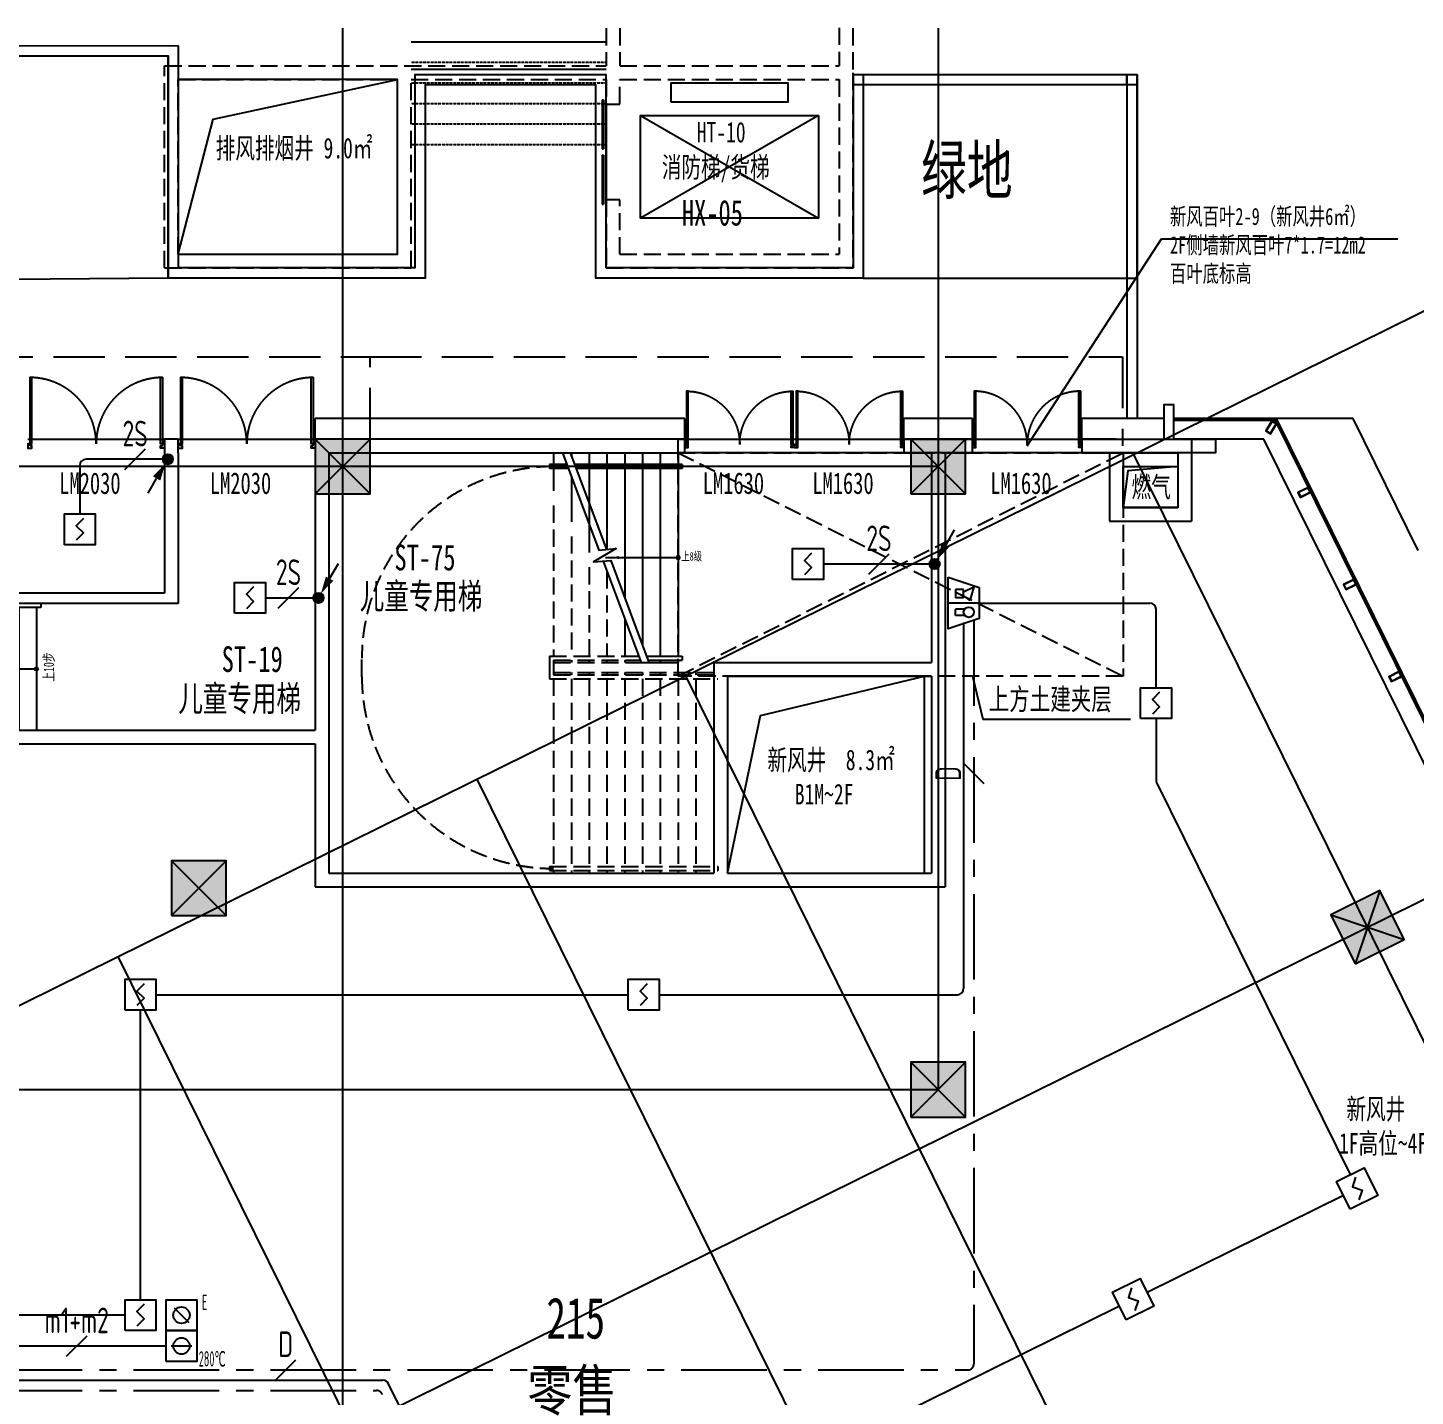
# Model space of a CAD drawing. Header units: millimetres. Extents: x -99490 to 495010, y -402480 to 18020.
# Drawn here: x 122677 to 142945, y -188783 to -168799 of the extents above; entities that cross this region are included whole.
import ezdxf
from ezdxf.enums import TextEntityAlignment as Align

# ---------------------------------------------------------------- set-up
doc = ezdxf.new("R2010")
doc.units = ezdxf.units.MM
doc.header["$LTSCALE"] = 1000
for name, pattern in [('__覆盖_A10-二层平面工作区_TEN25C3T$0$__DASH', [0.35, 0.25, -0.1]), ('__覆盖_A10-二层平面工作区_TEN25C3T$0$__附着_A70-地上2~6F楼梯外参_TEN25H58_设计区$0$DASH', [0.35, 0.25, -0.1]), ('__覆盖_A10-二层平面工作区_TEN25C3T$0$DASH', [0.35, 0.25, -0.1]), ('__覆盖_A10-二层平面工作区_TEN25C3T$0$DASHED2', [0.375, 0.25, -0.125]), ('__覆盖_A10-二层平面工作区_TEN25C3T$0$HIDDEN', [9.525, 6.35, -3.175]), ('__附着_A70-2F环境外参_TEN25C3T_设计区$0$__DASH', [0.35, 0.25, -0.1]), ('CENTER', [2, 1.25, -0.25, 0.25, -0.25])]:
    doc.linetypes.add(name, pattern=pattern)
for name, color, linetype in [('__覆盖_A10-二层平面工作区_TEN25C3T$0$__附着_A70-地上2~6F楼梯外参_TEN25H58_设计区$0$AD-NAME-ROOM', 9, 'Continuous'), ('__覆盖_A10-二层平面工作区_TEN25C3T$0$__附着_A70-地上2~6F楼梯外参_TEN25H58_设计区$0$AD-SIGN', 9, 'Continuous'), ('__覆盖_A10-二层平面工作区_TEN25C3T$0$__附着_A70-地上2~6F楼梯外参_TEN25H58_设计区$0$AE-HOLE', 9, 'Continuous'), ('__覆盖_A10-二层平面工作区_TEN25C3T$0$__附着_A70-地上2~6F楼梯外参_TEN25H58_设计区$0$AE-STAR', 9, 'Continuous'), ('__覆盖_A10-二层平面工作区_TEN25C3T$0$__附着_A70-地上2~6F楼梯外参_TEN25H58_设计区$0$AUDIT_D_200729193045-0', 9, 'Continuous'), ('__覆盖_A10-二层平面工作区_TEN25C3T$0$__附着_A70-楼电梯B1F零件图_TEN25C3T_设计区_0$0$房间面积', 9, 'Continuous'), ('__覆盖_A10-二层平面工作区_TEN25C3T$0$AD-NAME-ROOM', 9, 'Continuous'), ('__覆盖_A10-二层平面工作区_TEN25C3T$0$AD-NUMB', 9, 'Continuous'), ('__覆盖_A10-二层平面工作区_TEN25C3T$0$AE-DOOR-INSD', 9, 'Continuous'), ('__覆盖_A10-二层平面工作区_TEN25C3T$0$AE-EQPM', 9, 'Continuous'), ('__覆盖_A10-二层平面工作区_TEN25C3T$0$店铺编号', 9, 'Continuous'), ('A-建筑底图', 9, 'Continuous'), ('C-XREF-EXT', 7, 'Continuous'), ('E-FAS-DEVC', 3, 'Continuous'), ('E-FAS-DIMS', 6, 'Continuous'), ('E-FAS-WIRE', 4, 'Continuous'), ('E-FAS-WIRE2', 4, 'CENTER'), ('E-POWR-EQPM', 3, 'Continuous'), ('E-UNIV-EL', 140, 'Continuous')]:
    doc.layers.add(name, color=color, linetype=linetype)
doc.styles.add('__覆盖_A10-二层平面工作区_TEN25C3T$0$__覆盖_A70-扶梯外参专项图纸_TEN25C3T_设计区$0$TH-STYLE1', font='Stfangso_0.ttf', dxfattribs={"width": 0.7})
doc.styles.add('__覆盖_A10-二层平面工作区_TEN25C3T$0$__附着_A70-地上2~6F楼梯外参_TEN25H58_设计区$0$TH-STYLE1', font='Stfangso_0.ttf', dxfattribs={"width": 0.7})
doc.styles.add('__覆盖_A10-二层平面工作区_TEN25C3T$0$__附着_A70-地上2~6F楼梯外参_TEN25H58_设计区$0$TH-STYLE3', font='tssdeng.shx', dxfattribs={"width": 0.7, "bigfont": 'tssdchn.shx'})
doc.styles.add('__覆盖_A10-二层平面工作区_TEN25C3T$0$__附着_A70-楼电梯B1F零件图_TEN25C3T_设计区_0$0$TH-STYLE1', font='Stfangso_0.ttf', dxfattribs={"width": 0.7})
doc.styles.add('__覆盖_A10-二层平面工作区_TEN25C3T$0$__附着_A70-百叶外参_TEN25H58_设计区$0$TH-STYLE1', font='Stfangso_0.ttf', dxfattribs={"width": 0.7})
doc.styles.add('__覆盖_A10-二层平面工作区_TEN25C3T$0$STANDARD', font='Stfangso_0.ttf', dxfattribs={"width": 0.7})
doc.styles.add('__覆盖_A10-二层平面工作区_TEN25C3T$0$TH-STYLE1', font='Stfangso_0.ttf', dxfattribs={"width": 0.7})
doc.styles.add('__附着_A70-2F环境外参_TEN25C3T_设计区$0$TH-STYLE1', font='Stfangso_0.ttf', dxfattribs={"width": 0.7})
doc.styles.add('_TEL_DIM', font='TSSDENG', dxfattribs={"width": 0.65, "height": 3.5, "bigfont": 'TSSDCHN'})
doc.styles.add('TH-STYLE3', font='tssdeng.shx', dxfattribs={"width": 0.65, "bigfont": 'tssdchn.shx'})

# ---------------------------------------------------------------- blocks, each defined once
blk = doc.blocks.new('E-BFAS110')
blk.add_lwpolyline([(-1.5, -1.5), (-1.5, 1.5), (1.5, 1.5), (1.5, -1.5)], close=True)
at = {"layer": 'E-UNIV-EL'}
blk.add_lwpolyline([(0.35, 1.06), (-0.35, 0.35), (0.35, -0.35), (-0.35, -1.06)], dxfattribs=at)
blk = doc.blocks.new('$Equip$00002649')
at = {"layer": 'E-FAS-DEVC', "rotation": 359.9996786081254}
blk.add_blockref('E-BFAS110', (0, 0), dxfattribs=at)
blk = doc.blocks.new('E-BFAS712')
blk.add_lwpolyline([(-1.5, -1.5), (-1.5, 1.5), (1.5, 1.5), (1.5, -1.5)], close=True)
at = {"layer": 'E-UNIV-EL'}
blk.add_line((1, 0), (-1, 0), dxfattribs=at)
blk.add_circle((0, 0), 0.8, dxfattribs=at)
at = {"layer": 'E-UNIV-EL', "style": 'TH-STYLE3', "width": 0.5}
blk.add_attdef('F', text='', height=1.5, dxfattribs=at).set_placement((3, -1.25), align=Align.MIDDLE)
blk = doc.blocks.new('E-BFAS730')
blk.add_lwpolyline([(-1.5, -1.5), (-1.5, 1.5), (1.5, 1.5), (1.5, -1.5)], close=True)
at = {"layer": 'E-UNIV-EL'}
blk.add_line((-0.71, 0.71), (0.71, -0.71), dxfattribs=at)
blk.add_circle((0, 0), 0.8, dxfattribs=at)
at = {"layer": 'E-UNIV-EL', "style": 'TH-STYLE3', "width": 0.5}
blk.add_attdef('F', text='', height=1.5, dxfattribs=at).set_placement((2.25, 1.25), align=Align.MIDDLE)
blk = doc.blocks.new('E-BLEADER-2')
blk.add_line((-2.88, -4.98), (-1.63, -2.81))
at = {"const_width": 0.75}
blk.add_lwpolyline([(-0.38, 0, 1), (0.38, 0, 1)], format="xyb", close=True, dxfattribs=at)
blk.add_lwpolyline([(-1.63, -2.81, 1.25, 0, 0), (-0.38, -0.65, 0, 0, 0)], format="xyseb")
blk.add_circle((0, 0), 0.75)
blk = doc.blocks.new('E-ANNO04')
blk.add_line((-1, -1), (1, 1))
at = {"style": 'TH-STYLE3', "width": 0.7}
blk.add_attdef('N', text='', height=2.5, dxfattribs=at).set_placement((0, 2.5), align=Align.MIDDLE)
blk = doc.blocks.new('E-BFAS330')
blk.add_lwpolyline([(-2.5, -1.5), (-1.5, 1.5), (1.5, 1.5), (2.5, -1.5)], close=True)
at = {"layer": 'E-UNIV-EL'}
for p, q in [((0, 1.5), (0, -1.5)), ((-1.56, 1), (-0.24, 0.6)), ((-1.1, 0), (-1.56, 1)), ((-0.5, 0), (-1.3, 0)), ((-1.3, 0), (-1.3, -0.8)), ((-0.7, 0), (-0.24, 0.6)), ((-0.5, 0), (-0.5, -0.8)), ((0.6, 0.1), (0.6, -0.8)), ((1.2, 0.1), (1.2, -0.8)), ((-1.3, -0.8), (-0.5, -0.8)), ((1.2, -0.8), (0.6, -0.8))]:
    blk.add_line(p, q, dxfattribs=at)
blk.add_circle((0.9, 0.5), 0.5, dxfattribs=at)
blk = doc.blocks.new('$equip$00003451')
for p in [(0, 3), (-2, 1.5), (2, 1.5), (0, 0)]:
    blk.add_point(p)
at = {"rotation": 359.9996786081254}
blk.add_blockref('E-BFAS330', (0, 1.5), dxfattribs=at)
at = {"color": 7, "style": '_TEL_DIM', "flags": 1}
for tag in ['REMARK', 'A']:
    blk.add_attdef(tag, text='', height=0.01, dxfattribs=at).set_placement((0, 0), align=Align.MIDDLE_CENTER)
blk = doc.blocks.new('__覆盖_A10-二层平面工作区_TEN25C3T$0$A$C20776C1F')
at = {"layer": '__覆盖_A10-二层平面工作区_TEN25C3T$0$AD-NAME-ROOM', "style": '__覆盖_A10-二层平面工作区_TEN25C3T$0$TH-STYLE1', "width": 0.7}
blk.add_attdef('楼电梯名称', (32, 134), '', height=300, dxfattribs=at)
blk = doc.blocks.new('__覆盖_A10-二层平面工作区_TEN25C3T$0$A$C678730A8')
at = {"layer": '__覆盖_A10-二层平面工作区_TEN25C3T$0$AD-NAME-ROOM', "style": '__覆盖_A10-二层平面工作区_TEN25C3T$0$TH-STYLE1', "width": 0.7}
blk.add_attdef('楼电梯编号', (32, 134), '', height=300, dxfattribs=at)
blk = doc.blocks.new('__覆盖_A10-二层平面工作区_TEN25C3T$0$__附着_A70-地上2~6F楼梯外参_TEN25H58_设计区$0$_ARROW')
blk.add_solid([(0, 0), (-1, 0.1), (-1, -0.1)])
blk = doc.blocks.new('*U513')
at = {"layer": '__覆盖_A10-二层平面工作区_TEN25C3T$0$__附着_A70-地上2~6F楼梯外参_TEN25H58_设计区$0$AD-SIGN'}
h = blk.add_hatch(color=256, dxfattribs=at)
edge = h.paths.add_edge_path()
edge.add_arc((0, 0), 50, 0, 360)
blk.add_lwpolyline([(0, 2125), (0, 0)], dxfattribs=at)
blk.add_circle((0, 0), 50, dxfattribs=at)
at = {"layer": '__覆盖_A10-二层平面工作区_TEN25C3T$0$__附着_A70-地上2~6F楼梯外参_TEN25H58_设计区$0$AD-SIGN', "xscale": 400, "yscale": 400, "zscale": 400, "rotation": 90}
blk.add_blockref('__覆盖_A10-二层平面工作区_TEN25C3T$0$__附着_A70-地上2~6F楼梯外参_TEN25H58_设计区$0$_ARROW', (0, 2125), dxfattribs=at)
at = {"layer": '__覆盖_A10-二层平面工作区_TEN25C3T$0$__附着_A70-地上2~6F楼梯外参_TEN25H58_设计区$0$AD-NAME-ROOM', "style": '__覆盖_A10-二层平面工作区_TEN25C3T$0$__附着_A70-地上2~6F楼梯外参_TEN25H58_设计区$0$TH-STYLE1', "width": 0.7}
blk.add_attdef('A', (-91, -389), '', height=250, dxfattribs=at)
blk = doc.blocks.new('*U514')
at = {"layer": '__覆盖_A10-二层平面工作区_TEN25C3T$0$__附着_A70-地上2~6F楼梯外参_TEN25H58_设计区$0$AD-SIGN'}
h = blk.add_hatch(color=256, dxfattribs=at)
edge = h.paths.add_edge_path()
edge.add_arc((0, 0), 50, 0, 360)
blk.add_lwpolyline([(4120, 1505), (4120, 5360), (0, 5360), (0, 0)], dxfattribs=at)
blk.add_circle((0, 0), 50, dxfattribs=at)
at = {"layer": '__覆盖_A10-二层平面工作区_TEN25C3T$0$__附着_A70-地上2~6F楼梯外参_TEN25H58_设计区$0$AD-SIGN', "xscale": -400, "yscale": 400, "zscale": 400, "rotation": 90}
blk.add_blockref('__覆盖_A10-二层平面工作区_TEN25C3T$0$__附着_A70-地上2~6F楼梯外参_TEN25H58_设计区$0$_ARROW', (4120, 1505), dxfattribs=at)
at = {"layer": '__覆盖_A10-二层平面工作区_TEN25C3T$0$__附着_A70-地上2~6F楼梯外参_TEN25H58_设计区$0$AD-NAME-ROOM', "style": '__覆盖_A10-二层平面工作区_TEN25C3T$0$__附着_A70-地上2~6F楼梯外参_TEN25H58_设计区$0$TH-STYLE1', "width": 0.7}
blk.add_attdef('A', (-91, -389), '', height=250, dxfattribs=at)
blk = doc.blocks.new('*U515')
at = {"layer": '__覆盖_A10-二层平面工作区_TEN25C3T$0$__附着_A70-地上2~6F楼梯外参_TEN25H58_设计区$0$AD-SIGN'}
h = blk.add_hatch(color=256, dxfattribs=at)
edge = h.paths.add_edge_path()
edge.add_arc((0, 0), 50, 0, 360)
blk.add_lwpolyline([(0, 2459), (0, 0)], dxfattribs=at)
blk.add_circle((0, 0), 50, dxfattribs=at)
at = {"layer": '__覆盖_A10-二层平面工作区_TEN25C3T$0$__附着_A70-地上2~6F楼梯外参_TEN25H58_设计区$0$AD-SIGN', "xscale": 400, "yscale": 400, "zscale": 400, "rotation": 90}
blk.add_blockref('__覆盖_A10-二层平面工作区_TEN25C3T$0$__附着_A70-地上2~6F楼梯外参_TEN25H58_设计区$0$_ARROW', (0, 2459), dxfattribs=at)
at = {"layer": '__覆盖_A10-二层平面工作区_TEN25C3T$0$__附着_A70-地上2~6F楼梯外参_TEN25H58_设计区$0$AD-NAME-ROOM', "style": '__覆盖_A10-二层平面工作区_TEN25C3T$0$__附着_A70-地上2~6F楼梯外参_TEN25H58_设计区$0$TH-STYLE3', "width": 0.7}
blk.add_attdef('A', (-91, -389), '', height=250, dxfattribs=at)
blk = doc.blocks.new('__覆盖_A10-二层平面工作区_TEN25C3T$0$__附着_A70-地上2~6F楼梯外参_TEN25H58_设计区$0$SDAGVADNHBAH')
at = {"layer": '__覆盖_A10-二层平面工作区_TEN25C3T$0$__附着_A70-地上2~6F楼梯外参_TEN25H58_设计区$0$AD-SIGN'}
for p, q in [((2421, -2000), (2924, -2871)), ((2904, -3037), (3374, -3850))]:
    blk.add_line(p, q, dxfattribs=at)
blk.add_lwpolyline([(2306, -2000), (2824, -2898), (2996, -2852), (2824, -3058), (3004, -3010), (3489, -3850)], dxfattribs=at)
at = {"layer": '__覆盖_A10-二层平面工作区_TEN25C3T$0$__附着_A70-地上2~6F楼梯外参_TEN25H58_设计区$0$AE-HOLE', "linetype": '__覆盖_A10-二层平面工作区_TEN25C3T$0$__附着_A70-地上2~6F楼梯外参_TEN25H58_设计区$0$DASH'}
blk.add_line((30, -2030), (30, -1820), dxfattribs=at)
for centre, start, end in [((1850, -1820), 89.9994, 180), ((1850, -2030), 180, 270.0006)]:
    blk.add_arc(centre, 1820, start, end, dxfattribs=at)
at = {"layer": '__覆盖_A10-二层平面工作区_TEN25C3T$0$__附着_A70-地上2~6F楼梯外参_TEN25H58_设计区$0$AE-STAR', "linetype": 'ByBlock'}
for p, q in [((1850, 200), (1850, -1790)), ((2130, 200), (2130, -1790)), ((2410, 200), (2410, -1790)), ((2690, 200), (2690, -1790)), ((2970, 200), (2970, -1790)), ((3250, 200), (3250, -1790)), ((3530, 200), (3530, -1790)), ((4290, -2000), (4290, -2060)), ((1850, -3850), (1850, -2060)), ((2130, -3850), (2130, -2060)), ((2410, -3850), (2410, -2181)), ((2670, -2060), (2670, -2431)), ((2930, -2060), (2930, -2870)), ((3190, -2060), (3190, -3332)), ((3450, -2060), (3450, -3850)), ((3710, -2060), (3710, -3850)), ((3970, -2060), (3970, -3850)), ((4230, -2060), (4230, -3850)), ((2690, -3850), (2690, -2666)), ((2970, -3850), (2970, -3151))]:
    blk.add_line(p, q, dxfattribs=at)
blk.add_lwpolyline([(3590, 30), (3590, -30), (1790, -30), (1790, 30)], close=True, dxfattribs=at)
for points in [[(2340, -2060), (1790, -2060), (1790, -1790), (3590, -1790), (3590, -1850)], [(3530, -1850), (1850, -1850), (1850, -2000), (3530, -2000)], [(4290, -2060), (2456, -2060)]]:
    blk.add_lwpolyline(points, dxfattribs=at)
ref = blk.add_blockref('*U514', (3530, -895), dxfattribs=dict(xscale=-0.5, yscale=0.5, zscale=0.5, rotation=90))
ref.add_attrib('A', '下7+9步', dxfattribs={"layer": '__覆盖_A10-二层平面工作区_TEN25C3T$0$__附着_A70-地上2~6F楼梯外参_TEN25H58_设计区$0$AD-NAME-ROOM', "height": 150, "rotation": 90, "style": '__覆盖_A10-二层平面工作区_TEN25C3T$0$__附着_A70-地上2~6F楼梯外参_TEN25H58_设计区$0$TH-STYLE1', "width": 0.7}).set_placement((3822, -1202), align=Align.BOTTOM_LEFT)
at = {"layer": '__覆盖_A10-二层平面工作区_TEN25C3T$0$__附着_A70-地上2~6F楼梯外参_TEN25H58_设计区$0$AD-SIGN'}
ref = blk.add_blockref('*U515', (4226, -2955), dxfattribs=dict(at, xscale=0.5, yscale=0.5, zscale=0.5, rotation=90.00000000000001))
ref.add_attrib('A', '上10步', dxfattribs={"layer": '__覆盖_A10-二层平面工作区_TEN25C3T$0$__附着_A70-地上2~6F楼梯外参_TEN25H58_设计区$0$AD-NAME-ROOM', "height": 150, "rotation": 90, "style": '__覆盖_A10-二层平面工作区_TEN25C3T$0$__附着_A70-地上2~6F楼梯外参_TEN25H58_设计区$0$TH-STYLE1', "width": 0.7}).set_placement((4528, -3143), align=Align.BOTTOM_LEFT)
blk = doc.blocks.new('*U492')
for points in [[(0, 600), (0, 0), (800, 0), (800, 600)], [(800, 600), (0, 600), (732, 539), (800, 0)]]:
    blk.add_lwpolyline(points, close=True)
blk.add_lwpolyline([(0, 600), (732, 539), (800, 0)])
at = {"style": '__覆盖_A10-二层平面工作区_TEN25C3T$0$TH-STYLE1', "width": 0.7}
blk.add_attdef('留洞编号', (206, -20), '', height=200, dxfattribs=at)
blk = doc.blocks.new('*U550')
for points in [[(-40, -30), (-40, -200), (40, -200), (40, -30), (5, -30), (5, 0), (-5, 0), (-5, -30)], [(-35, -35), (-35, -195), (35, -195), (35, -35)], [(-35, -35), (-35, -195), (35, -195), (35, -35)]]:
    blk.add_lwpolyline(points, close=True)
blk = doc.blocks.new('*U466')
for points in [[(30, 30), (60, 30), (60, 1000), (30, 1000)], [(1970, 30), (1940, 30), (1940, 1000), (1970, 1000)]]:
    blk.add_lwpolyline(points, close=True)
for points in [[(30, 0), (30, 30), (0, 30), (0, -30), (60, -30), (60, 0), (30, 0)], [(1970, 0), (1970, 30), (2000, 30), (2000, -30), (1940, -30), (1940, 0), (1970, 0)]]:
    blk.add_lwpolyline(points)
at = {"linetype": '__覆盖_A10-二层平面工作区_TEN25C3T$0$HIDDEN'}
for centre, start, end in [((30, 30), 0, 90), ((1970, 30), 90, 180)]:
    blk.add_arc(centre, 970, start, end, dxfattribs=at)
blk = doc.blocks.new('__覆盖_A10-二层平面工作区_TEN25C3T$0$$DorLib2D$00000002')
at = {"layer": '__覆盖_A10-二层平面工作区_TEN25C3T$0$AE-DOOR-INSD', "xscale": -0.0005, "yscale": 0.0005, "zscale": 0.0005, "rotation": 2.749842017599796e-11}
blk.add_blockref('*U466', (0.5, 0), dxfattribs=at)
blk = doc.blocks.new('__覆盖_A10-二层平面工作区_TEN25C3T$0$$DORLIB2D$00000127')
at = {"color": 0}
for points in [[(-0.543, 0.795), (-0.543, 0.69)], [(-0.033, 0.795), (-0.543, 0.795)], [(-0.033, 0.795), (-0.033, 0.69)], [(0.543, 0.795), (0.033, 0.795)], [(0.033, 0.795), (0.033, 0.69)], [(0.543, 0.795), (0.543, 0.69)], [(-0.033, 0.69), (-0.543, 0.69)], [(0.543, 0.69), (0.033, 0.69)], [(0.51, 0.5), (-0.51, 0.5)]]:
    blk.add_lwpolyline(points, dxfattribs=at)
blk = doc.blocks.new('A$C4BB53128')
at = {"layer": 'A-建筑底图'}
h = blk.add_hatch(color=256, dxfattribs=at)
h.dxf.hatch_style = 1
h.paths.add_polyline_path([(-14270.4, 80100.1), (-15070.4, 80100.1), (-15070.4, 79300.1), (-14270.4, 79300.1)])
h = blk.add_hatch(color=256, dxfattribs=at)
h.dxf.hatch_style = 1
h.paths.add_polyline_path([(-5570.4, 80100.1), (-6370.4, 80100.1), (-6370.4, 79300.1), (-5570.4, 79300.1)])
h = blk.add_hatch(color=256, dxfattribs=at)
h.dxf.hatch_style = 1
h.paths.add_polyline_path([(-16370.4, 73942.9), (-17170.4, 73942.9), (-17170.4, 73142.9), (-16370.4, 73142.9)])
h = blk.add_hatch(color=256, dxfattribs=at)
h.dxf.hatch_style = 1
h.paths.add_polyline_path([(481.8, 73509.9), (-235.3, 73155.5), (119.1, 72438.3), (836.3, 72792.7)])
h = blk.add_hatch(color=256, dxfattribs=at)
h.dxf.hatch_style = 1
h.paths.add_polyline_path([(-5570.4, 71000.1), (-6370.4, 71000.1), (-6370.4, 70200.1), (-5570.4, 70200.1)])
at = {"layer": '__覆盖_A10-二层平面工作区_TEN25C3T$0$__附着_A70-地上2~6F楼梯外参_TEN25H58_设计区$0$AE-STAR'}
for p, q in [((-11589.6, 79900.3), (-11589.6, 79730.1)), ((-11329.6, 79900.3), (-11329.6, 79858)), ((-11069.6, 79900.3), (-11069.6, 79730.1)), ((-10809.6, 79900.3), (-10809.6, 79730.1)), ((-10549.6, 79900.3), (-10549.6, 79730.1)), ((-10289.6, 79900.3), (-10289.6, 79730.1)), ((-10029.6, 79900.3), (-10029.6, 79730.1)), ((-9769.6, 79900.3), (-9769.6, 79730.1)), ((-11649.6, 79730.1), (-11649.6, 79670.1)), ((-11396.7, 79730.1), (-11649.6, 79730.1)), ((-11374.1, 79670.1), (-11649.6, 79670.1)), ((-11589.6, 79670.1), (-11589.6, 79344.5)), ((-9709.6, 79730.1), (-11281.6, 79730.1)), ((-9709.6, 79670.1), (-11259, 79670.1)), ((-11069.6, 79670.1), (-11069.6, 78443.9)), ((-10809.6, 79670.1), (-10809.6, 78490)), ((-10549.6, 79670.1), (-10549.6, 77782.4)), ((-10289.6, 79670.1), (-10289.6, 77090.5)), ((-10029.6, 79670.1), (-10029.6, 76930.1)), ((-9769.6, 79670.1), (-9769.6, 76930.1)), ((-9709.6, 79730.1), (-9709.6, 79670.1)), ((-11329.6, 79551.7), (-11329.6, 78894.2)), ((-10549.6, 77476.1), (-10549.6, 76930.1)), ((-11649.6, 76930.1), (-11649.6, 76600.1)), ((-11329.6, 76870.1), (-11329.6, 76840.1)), ((-10549.6, 76870.1), (-10549.6, 76840.1)), ((-10460.7, 76840.1), (-9769.6, 76840.1)), ((-10229.3, 76930.1), (-9709.6, 76930.1)), ((-10206.8, 76870.1), (-9709.6, 76870.1)), ((-10029.6, 76870.1), (-10029.6, 76840.1)), ((-9769.6, 76870.1), (-9769.6, 76840.1)), ((-9709.6, 76930.1), (-9709.6, 76870.1)), ((-11649.6, 73860.1), (-11649.6, 73800.1)), ((-9189.6, 73860.1), (-9189.6, 73800.1))]:
    blk.add_line(p, q, dxfattribs=at)
at = {"layer": '__覆盖_A10-二层平面工作区_TEN25C3T$0$__附着_A70-地上2~6F楼梯外参_TEN25H58_设计区$0$AE-STAR', "linetype": '__覆盖_A10-二层平面工作区_TEN25C3T$0$__附着_A70-地上2~6F楼梯外参_TEN25H58_设计区$0$DASH'}
for p, q in [((-11589.6, 79129.1), (-11589.6, 76930.1)), ((-11329.6, 78678.8), (-11329.6, 76930.1)), ((-11069.6, 78228.5), (-11069.6, 76930.1)), ((-10809.6, 78167.9), (-10809.6, 76930.1)), ((-11649.6, 76930.1), (-10344.4, 76930.1)), ((-11589.6, 76870.1), (-10321.9, 76870.1)), ((-11589.6, 76870.1), (-11589.6, 76840.1)), ((-11589.6, 76840.1), (-10460.7, 76840.1)), ((-11589.6, 76840.1), (-11589.6, 76660.1)), ((-11329.6, 76870.1), (-11329.6, 76840.1)), ((-11069.6, 76870.1), (-11069.6, 76840.1)), ((-10809.6, 76870.1), (-10809.6, 76840.1)), ((-11589.6, 76690.1), (-9249.6, 76690.1)), ((-11589.6, 76660.1), (-9189.6, 76660.1)), ((-11329.6, 76690.1), (-11329.6, 76660.1)), ((-11069.6, 76690.1), (-11069.6, 76660.1)), ((-10809.6, 76690.1), (-10809.6, 76660.1)), ((-10549.6, 76690.1), (-10549.6, 76660.1)), ((-10289.6, 76690.1), (-10289.6, 76660.1)), ((-10029.6, 76690.1), (-10029.6, 76660.1)), ((-9769.6, 76690.1), (-9769.6, 76660.1)), ((-9509.6, 76690.1), (-9509.6, 76660.1)), ((-11649.6, 76600.1), (-9189.6, 76600.1)), ((-11589.6, 76600.1), (-11589.6, 73860.1)), ((-11329.6, 76600.1), (-11329.6, 73860.1)), ((-11069.6, 76600.1), (-11069.6, 73860.1)), ((-10809.6, 76600.1), (-10809.6, 73860.1)), ((-10549.6, 76600.1), (-10549.6, 73860.1)), ((-10289.6, 76600.1), (-10289.6, 73860.1)), ((-10029.6, 76600.1), (-10029.6, 73860.1)), ((-9769.6, 76600.1), (-9769.6, 73860.1)), ((-9509.6, 76600.1), (-9509.6, 73860.1)), ((-11649.6, 73860.1), (-9189.6, 73860.1)), ((-11649.6, 73800.1), (-9189.6, 73800.1)), ((-11589.6, 73800.1), (-11589.6, 73760.1)), ((-11329.6, 73800.1), (-11329.6, 73760.1)), ((-11069.6, 73800.1), (-11069.6, 73760.1)), ((-10809.6, 73800.1), (-10809.6, 73760.1)), ((-10549.6, 73800.1), (-10549.6, 73760.1)), ((-10289.6, 73800.1), (-10289.6, 73760.1)), ((-10029.6, 73800.1), (-10029.6, 73760.1)), ((-9769.6, 73800.1), (-9769.6, 73760.1)), ((-9509.6, 73800.1), (-9509.6, 73760.1))]:
    blk.add_line(p, q, dxfattribs=at)
at = {"layer": '__覆盖_A10-二层平面工作区_TEN25C3T$0$__附着_A70-地上2~6F楼梯外参_TEN25H58_设计区$0$AUDIT_D_200729193045-0'}
for p, q in [((-11345.5, 79900.1), (-10815.4, 78489.5)), ((-10866.2, 78318.5), (-10310.6, 76840.1))]:
    blk.add_line(p, q, dxfattribs=at)
blk.add_lwpolyline([(-11460.6, 79900.1), (-10926.8, 78479.6), (-10676.2, 78501.9), (-11005.5, 78306.2), (-10754.8, 78328.4), (-10195.5, 76840.1)], dxfattribs=at)
at = {"layer": '__覆盖_A10-二层平面工作区_TEN25C3T$0$__附着_A70-地上2~6F楼梯外参_TEN25H58_设计区$0$AUDIT_D_200729193045-0', "linetype": '__覆盖_A10-二层平面工作区_TEN25C3T$0$__附着_A70-地上2~6F楼梯外参_TEN25H58_设计区$0$DASH'}
blk.add_lwpolyline([(-11589.6, 73830.1, -0.4142136), (-14389.6, 76630.1), (-14389.6, 76900.1, -0.4142136), (-11589.6, 79700.1)], format="xyb", dxfattribs=at)
at = {"layer": '__覆盖_A10-二层平面工作区_TEN25C3T$0$AE-EQPM'}
for p, q in [((-7717.9, 84825.1), (-10317.9, 83325.1)), ((-10317.9, 84825.1), (-7717.9, 83325.1))]:
    blk.add_line(p, q, dxfattribs=at)
for points in [[(-9874.7, 85025.1), (-8161.1, 85025.1), (-8161.1, 85299.3), (-9874.7, 85299.3)], [(-7717.9, 84825.1), (-7717.9, 83325.1), (-10317.9, 83325.1), (-10317.9, 84825.1)]]:
    blk.add_lwpolyline(points, close=True, dxfattribs=at)
at = {"layer": 'A-建筑底图'}
for p, q in [((-14670.4, 86100), (-14670.4, 64200)), ((-5970.4, 86100), (-5970.4, 70600.1)), ((-13669.9, 85903.4, 0), (-10819.1, 85903.4, 0)), ((-13670.4, 85501.7, 0), (-10819.6, 85501.8, 0)), ((-3065.1, 85421.7, 0), (-3065.3, 80394, 0)), ((-3215.1, 85271.7, 0), (-3215.3, 80394, 0)), ((-58470.4, 52518.7), (4061, 83421.5)), ((-9670.3, 80400.3), (-15070, 80400.3)), ((-15070, 80100.3), (-15070, 80400.3)), ((-9670.3, 80100, 0), (-9670.3, 80400.3, 0)), ((-5470.4, 80400.3), (-6470.3, 80400.3)), ((-6470.3, 80100), (-6470.3, 80400.3)), ((-5470.4, 80100), (-5470.4, 80400.3)), ((-2676.7, 80400.3), (-3870.4, 80400.3)), ((-17170.4, 80100), (-17270.4, 80100)), ((-17270.4, 80100), (-17270.4, 79900)), ((-17070.4, 80100), (-17170.4, 80100)), ((-17070.4, 79900), (-17070.4, 80100)), ((-15070.4, 80100.1, 0), (-14270.4, 79300.1, 0)), ((-14270.4, 80100.1, 0), (-15070.4, 79300.1, 0)), ((-14970.4, 80100), (-15070.4, 80100)), ((-15070.4, 80100), (-15070.4, 79900)), ((-9670.3, 80100), (-14970.4, 80100)), ((-9670.3, 79900), (-9670.3, 80100)), ((-5970.4, 80100), (-6470.3, 80100)), ((-6470.3, 80100), (-6470.3, 79900)), ((-6370.4, 80100.1, 0), (-5570.4, 79300.1, 0)), ((-5570.4, 80100.1, 0), (-6370.4, 79300.1, 0)), ((-5470.4, 80100), (-5970.4, 80100)), ((-5470.4, 79900), (-5470.4, 80100)), ((-3370.4, 80100), (-3870.4, 80100)), ((-3870.4, 80100), (-3870.4, 79900)), ((-3370.4, 80100), (-2270.4, 80100)), ((-1213.1, 80100.3), (-2526.7, 80100.3)), ((-2270.4, 80100), (-2270.4, 78900.1)), ((3797.3, 69961.8), (-1213.1, 80100.3)), ((-17270.4, 79900), (-17270.4, 77850)), ((-17070.4, 79900), (-17070.4, 77700)), ((-17070.4, 79900), (-17070.4, 79900)), ((-15070.4, 79900), (-15070.4, 75850)), ((-14870.4, 79900), (-14870.4, 75750)), ((-14870.4, 79900), (-9670.3, 79900)), ((-6470.3, 79900), (-6070.4, 79900)), ((-6070.4, 79900), (-6070.4, 76840.1)), ((-5870.4, 79900), (-5870.4, 76740.1)), ((-5870.4, 79900), (-5470.4, 79900)), ((-3870.4, 79900), (-3470.4, 79900)), ((-3470.4, 79900), (-3470.4, 78900.1)), ((-3270.4, 79900), (-3270.4, 79100.1)), ((-3270.4, 79900), (-2470.4, 79900)), ((16406.9, 40382.4), (-3111.2, 79877)), ((-2470.4, 79900), (-2470.4, 79100.1)), ((-5970.4, 79700.1), (-58470.4, 79700.1)), ((-3270.4, 79100.1), (-2470.4, 79100.1)), ((-3470.4, 78900.1), (-2270.4, 78900.1)), ((-17270.4, 77850), (-21520.4, 77850)), ((-17070.4, 77700), (-21520.4, 77700)), ((-9250.4, 76840.1), (-9250.4, 73760.1)), ((-9250.4, 76840.1), (-6070.4, 76840.1)), ((16390.9, 23937.9), (-9655.7, 76642.8)), ((-9050.4, 76640.1), (-9050.4, 73760.1)), ((-9050.4, 76640.1), (-6070.4, 76640.1)), ((-6070.4, 76640.1), (-6070.4, 73760.1)), ((-5870.4, 76740.1), (-5870.4, 73560.1)), ((-5468.7, 76640), (-5316.4, 76011.4)), ((-58470.4, 43929.8), (7472.5, 76518.5)), ((-5316.4, 76011.4), (-3162.9, 76011.4)), ((-20770.4, 75850), (-15070.4, 75850)), ((-20670.4, 75650), (-15070.4, 75650)), ((-15070.4, 75650), (-15070.4, 73560.1)), ((-14870.4, 75750), (-14870.4, 73760.1)), ((16402.8, 16239.5), (-12703.8, 75136.4)), ((-17170.4, 73942.9, 0), (-16370.4, 73142.9, 0)), ((-16370.4, 73942.9, 0), (-17170.4, 73142.9, 0)), ((-14870.4, 73760.1), (-9250.4, 73760.1)), ((-9050.4, 73760.1), (-6070.4, 73760.1)), ((-15070.4, 73560.1), (-9150.4, 73560.1)), ((-9150.4, 73560.1), (-5870.4, 73560.1)), ((481.8, 73509.9, 0), (119.1, 72438.3, 0)), ((-235.3, 73155.5, 0), (836.3, 72792.7, 0)), ((14438.5, 7010.3), (-17948.3, 72544.6)), ((-6370.4, 71000.1, 0), (-5570.4, 70200.1, 0)), ((-5570.4, 71000.1, 0), (-6370.4, 70200.1, 0)), ((-5970.4, 70600.1), (-58470.4, 70600.1))]:
    blk.add_line(p, q, dxfattribs=at)
at = {"layer": 'A-建筑底图', "linetype": '__覆盖_A10-二层平面工作区_TEN25C3T$0$__DASH'}
for p, q in [((-10820.4, 86100), (-10820.4, 85550.1)), ((-10620.4, 86100), (-10620.4, 85550.1)), ((-7415.4, 86107.5), (-7415.4, 85550.1)), ((-7215.4, 86100), (-7215.4, 85450.1)), ((-17270.4, 82600.1), (-17270.4, 85550.1)), ((-17270.4, 85550.1), (-13770.4, 85550.1)), ((-13770.4, 85550.1), (-10820.4, 85550.1)), ((-10620.4, 85550.1), (-7415.4, 85550.1)), ((-17070.4, 82800.1), (-17070.4, 85350.1)), ((-17070.4, 85350.1), (-13870.4, 85350.1)), ((-13870.4, 82800.1), (-13870.4, 85350.1)), ((-13670.4, 82600.1), (-13670.4, 85350.1)), ((-13670.4, 85350.1), (-10820.4, 85350.1)), ((-10820.4, 85350.1), (-10820.4, 84993.5)), ((-10620.4, 84993.5), (-10620.4, 85350.1)), ((-10620.4, 85350.1), (-7415.4, 85350.1)), ((-7415.4, 85350.1), (-7415.4, 82800.1)), ((-7215.4, 85450.1), (-7215.4, 82600.1)), ((-10820.4, 84993.5), (-10620.4, 84993.5)), ((-10620.4, 83593.5), (-10820.4, 83593.5)), ((-10820.4, 83593.5), (-10820.4, 82600.1)), ((-10620.4, 82800.1), (-10620.4, 83593.5)), ((-17070.4, 82800.1), (-13870.4, 82800.1)), ((-10620.4, 82800.1), (-7415.4, 82800.1)), ((-17270.4, 82600.1), (-13670.4, 82600.1)), ((-10820.4, 82600.1), (-7215.4, 82600.1))]:
    blk.add_line(p, q, dxfattribs=at)
at = {"layer": 'A-建筑底图', "linetype": '__附着_A70-2F环境外参_TEN25C3T_设计区$0$__DASH', "ltscale": 0.001}
for p, q in [((-13669.9, 85603.4, 0), (-10819.1, 85603.4, 0)), ((-13669.9, 85303.4, 0), (-10819.1, 85303.4, 0)), ((-13669.9, 85003.4, 0), (-10819.1, 85003.4, 0)), ((-13669.9, 84703.4, 0), (-10819.1, 84703.4, 0)), ((-13669.9, 84403.4, 0), (-10819.1, 84403.4, 0))]:
    blk.add_line(p, q, dxfattribs=at)
at = {"layer": 'A-建筑底图', "linetype": 'ByBlock'}
for p, q in [((-19270.4, 80100, 0), (-17270.4, 80100, 0)), ((-17070.4, 80100, 0), (-15070.4, 80100, 0)), ((-9670.3, 80100, 0), (-8070.3, 80100, 0)), ((-8070.3, 80100, 0), (-6470.3, 80100, 0)), ((-5470.4, 80100, 0), (-3870.4, 80100, 0))]:
    blk.add_line(p, q, dxfattribs=at)
at = {"layer": 'A-建筑底图', "linetype": '__覆盖_A10-二层平面工作区_TEN25C3T$0$DASH'}
for p, q in [((-9769.6, 79900.1), (-3270.4, 76640)), ((-9769.6, 76640.1), (-3270.4, 79900))]:
    blk.add_line(p, q, dxfattribs=at)
at = {"layer": 'A-建筑底图', "elevation": 0}
for points in [[(-25266.1, 85846.1), (-17069.1, 85845.9)], [(-23614.8, 85846), (-17219.1, 85845.9)], [(-7214.6, 85421.8), (-7214.6, 82602.6), (-10819.6, 82602.5), (-10819.6, 85421.9), (-13614.8, 85421.9), (-13614.7, 82602.4), (-17069, 82602.4), (-17069.1, 85845.9)], [(-25266.1, 85696.1), (-17219.1, 85695.9)], [(-23614.8, 85696), (-17219, 85695.9)], [(-7064.6, 85421.8), (-7064.6, 82452.6), (-10969.6, 82452.5), (-10969.6, 85271.9), (-13464.8, 85271.9), (-13464.7, 82452.4), (-17219, 82452.3), (-17219, 85695.9)], [(-10819.6, 85421.9), (-13614.8, 85421.9)], [(-3065.1, 85421.7), (-7214.6, 85421.8)], [(-7064.6, 82452.6), (-3065.2, 82452.4), (-3065.1, 85421.7), (-7064.6, 85421.6), (-7064.6, 82452.6)], [(-3215.1, 85421.7), (-3215.3, 80401.9)], [(-3215.1, 85271.8), (-3215.1, 85421.7)], [(-3065.1, 85271.7), (-7214.6, 85271.8)], [(-3065.1, 85271.8), (-3065.1, 85271.8)]]:
    blk.add_lwpolyline(points, dxfattribs=at)
at = {"layer": 'A-建筑底图'}
for points, elevation in [([(-27677.9, 83704.7), (-25266.1, 83704.8), (-25266.1, 85696.1), (-17219.5, 85695.9), (-17219, 82452.3), (-25266.1, 82384.8), (-27670.7, 82350.6)], 29.4), ([(-15070.4, 79300.1), (-14270.4, 79300.1), (-14270.4, 80100.1), (-15070.4, 80100.1)], 0), ([(-6370.4, 79300.1), (-5570.4, 79300.1), (-5570.4, 80100.1), (-6370.4, 80100.1)], 0), ([(-17170.4, 73142.9), (-16370.4, 73142.9), (-16370.4, 73942.9), (-17170.4, 73942.9)], 0), ([(119.1, 72438.3), (836.3, 72792.7), (481.8, 73509.9), (-235.3, 73155.5)], 0), ([(-6370.4, 70200.1), (-5570.4, 70200.1), (-5570.4, 71000.1), (-6370.4, 71000.1)], 0)]:
    blk.add_lwpolyline(points, close=True, dxfattribs=dict(at, elevation=elevation))
at = {"layer": 'A-建筑底图', "linetype": 'ByBlock'}
blk.add_lwpolyline([(-17070.4, 82800.1), (-13870.4, 82800.1), (-13870.4, 85350.1), (-17070.4, 85350.1)], close=True, dxfattribs=at)
at = {"layer": 'A-建筑底图'}
for points in [[(-17070.4, 82800.1), (-16561.8, 84774), (-13870.4, 85350.1)], [(-4670.4, 80000), (-2706.7, 83024.4), (745.2, 83024.4)], [(-2526.7, 80400.3), (-2526.7, 80600.3), (-2676.7, 80600.3), (-2676.7, 80400.3)], [(-2526.7, 80100.3), (-2526.7, 80600.3), (-2676.7, 80600.3), (-2676.7, 80100.3)], [(-3870.4, 80100), (-3870.4, 80400.3)], [(4066.2, 70094.7), (-1026.7, 80400.3), (-2526.7, 80400.3)], [(4039.4, 70081.5), (-1045.3, 80370.3), (-2526.7, 80370.3)], [(-9050.4, 73760.1), (-8566.4, 76066.3), (-6170.4, 76640.1)]]:
    blk.add_lwpolyline(points, dxfattribs=at)
at = {"layer": 'A-建筑底图', "linetype": '__覆盖_A10-二层平面工作区_TEN25C3T$0$DASH', "ltscale": 3}
for points in [[(-58470.4, 54315.7), (-56695.4, 55193), (-56695.4, 81300), (-14270.4, 81300)], [(-14270.4, 80100), (-14270.4, 81300)], [(-14270.4, 81300), (-3276.7, 81300), (-3276.7, 80000)]]:
    blk.add_lwpolyline(points, dxfattribs=at)
at = {"layer": 'A-建筑底图', "linetype": '__覆盖_A10-二层平面工作区_TEN25C3T$0$DASHED2', "ltscale": 20}
blk.add_lwpolyline([(4364.6, 71748.1), (88.7, 80400.3), (-1026.7, 80400.3)], dxfattribs=at)
at = {"layer": 'A-建筑底图'}
for points in [[(-9769.6, 80100.3), (-1919.6, 80100.3), (-1919.6, 79900), (-9769.6, 79900)], [(-9050.4, 73760.1), (-6170.4, 73760.1), (-6170.4, 76640.1), (-9050.4, 76640.1)]]:
    blk.add_lwpolyline(points, close=True, dxfattribs=at)
at = {"layer": 'A-建筑底图', "linetype": '__覆盖_A10-二层平面工作区_TEN25C3T$0$DASH'}
blk.add_lwpolyline([(-9769.6, 76640.1), (-9769.6, 79900.1), (-3270.4, 79900), (-3270.4, 76640)], close=True, dxfattribs=at)
at = {"layer": '__覆盖_A10-二层平面工作区_TEN25C3T$0$__附着_A70-地上2~6F楼梯外参_TEN25H58_设计区$0$AD-SIGN'}
ref = blk.add_blockref('*U513', (-9769.6, 78370.2), dxfattribs=dict(at, xscale=-0.5, yscale=0.5, zscale=0.5, rotation=90))
ref.add_attrib('A', '上8级', (-9723.9, 78326.3), dxfattribs={"layer": '__覆盖_A10-二层平面工作区_TEN25C3T$0$__附着_A70-地上2~6F楼梯外参_TEN25H58_设计区$0$AD-NAME-ROOM', "height": 125, "style": '__覆盖_A10-二层平面工作区_TEN25C3T$0$__附着_A70-地上2~6F楼梯外参_TEN25H58_设计区$0$TH-STYLE1', "width": 0.7})
at = {"layer": 'A-建筑底图', "xscale": -1400, "yscale": -200, "zscale": 200, "rotation": 269.9999999999903}
blk.add_blockref('__覆盖_A10-二层平面工作区_TEN25C3T$0$$DORLIB2D$00000127', (-10720.4, 84293.5), dxfattribs=at)
at = {"layer": 'A-建筑底图'}
for name, p, values in [('__覆盖_A10-二层平面工作区_TEN25C3T$0$A$C678730A8', (-9529.8, 84298.6), {'楼电梯编号': 'HT-10'}), ('__覆盖_A10-二层平面工作区_TEN25C3T$0$A$C20776C1F', (-10040, 83787.8), {'楼电梯名称': '消防梯/货梯'})]:
    blk.add_blockref(name, p, dxfattribs=at).add_auto_attribs(values)
at = {"layer": 'A-建筑底图', "linetype": 'ByBlock'}
ref = blk.add_blockref('__覆盖_A10-二层平面工作区_TEN25C3T$0$$DorLib2D$00000002', (-18270.4, 80000), dxfattribs=dict(at, xscale=-2000, yscale=2000, zscale=-2000))
ref.add_attrib('A', 'LM2030', (-18810.5, 79300), dxfattribs={"layer": '__覆盖_A10-二层平面工作区_TEN25C3T$0$AD-NUMB', "linetype": 'ByBlock', "height": 313.95, "style": '__覆盖_A10-二层平面工作区_TEN25C3T$0$STANDARD', "width": 0.7})
ref = blk.add_blockref('__覆盖_A10-二层平面工作区_TEN25C3T$0$$DorLib2D$00000002', (-16070.4, 80000), dxfattribs=dict(at, xscale=-2000, yscale=2000, zscale=-2000))
ref.add_attrib('A', 'LM2030', (-16610.5, 79300), dxfattribs={"layer": '__覆盖_A10-二层平面工作区_TEN25C3T$0$AD-NUMB', "linetype": 'ByBlock', "height": 313.95, "style": '__覆盖_A10-二层平面工作区_TEN25C3T$0$STANDARD', "width": 0.7})
ref = blk.add_blockref('__覆盖_A10-二层平面工作区_TEN25C3T$0$$DorLib2D$00000002', (-8870.3, 80000), dxfattribs=dict(at, xscale=1600, yscale=1600, zscale=1600))
ref.add_attrib('A', 'LM1630', (-9410.4, 79300), dxfattribs={"layer": '__覆盖_A10-二层平面工作区_TEN25C3T$0$AD-NUMB', "linetype": 'ByBlock', "height": 313.95, "style": '__覆盖_A10-二层平面工作区_TEN25C3T$0$STANDARD', "width": 0.7})
ref = blk.add_blockref('__覆盖_A10-二层平面工作区_TEN25C3T$0$$DorLib2D$00000002', (-7270.3, 80000), dxfattribs=dict(at, xscale=1600, yscale=1600, zscale=1600))
ref.add_attrib('A', 'LM1630', (-7810.4, 79300), dxfattribs={"layer": '__覆盖_A10-二层平面工作区_TEN25C3T$0$AD-NUMB', "linetype": 'ByBlock', "height": 313.95, "style": '__覆盖_A10-二层平面工作区_TEN25C3T$0$STANDARD', "width": 0.7})
ref = blk.add_blockref('__覆盖_A10-二层平面工作区_TEN25C3T$0$$DorLib2D$00000002', (-4670.4, 80000), dxfattribs=dict(at, xscale=-1600, yscale=1600, zscale=-1600))
ref.add_attrib('A', 'LM1630', (-5210.5, 79300), dxfattribs={"layer": '__覆盖_A10-二层平面工作区_TEN25C3T$0$AD-NUMB', "linetype": 'ByBlock', "height": 313.95, "style": '__覆盖_A10-二层平面工作区_TEN25C3T$0$STANDARD', "width": 0.7})
at = {"layer": 'A-建筑底图'}
for p, rotation in [((-1045.2, 80370.6), 328.1537234197088), ((-519.3, 79373.5), 296.298391636638), ((145.3, 78028.8), 296.298391636638), ((809.9, 76684), 296.298391636638)]:
    blk.add_blockref('*U550', p, dxfattribs=dict(at, rotation=rotation))
blk.add_blockref('__覆盖_A10-二层平面工作区_TEN25C3T$0$__附着_A70-地上2~6F楼梯外参_TEN25H58_设计区$0$SDAGVADNHBAH', (-23370.4, 79700), dxfattribs=at)
at = {"layer": 'A-建筑底图', "xscale": -1}
blk.add_blockref('*U492', (-2470.4, 79100.1), dxfattribs=at)
at = {"layer": '__覆盖_A10-二层平面工作区_TEN25C3T$0$__附着_A70-楼电梯B1F零件图_TEN25C3T_设计区_0$0$房间面积', "style": '__覆盖_A10-二层平面工作区_TEN25C3T$0$__附着_A70-楼电梯B1F零件图_TEN25C3T_设计区_0$0$TH-STYLE1', "width": 0.7}
for s, p in [('HX-05', (-9715.8, 83218.6)), ('ST-75', (-13913.9, 78184)), ('ST-19', (-16437.1, 76699.8))]:
    blk.add_text(s, height=375, dxfattribs=at).set_placement(p)
at = {"layer": '__覆盖_A10-二层平面工作区_TEN25C3T$0$AD-NAME-ROOM', "style": '__覆盖_A10-二层平面工作区_TEN25C3T$0$TH-STYLE1', "width": 0.8}
blk.add_text('零售', height=600, dxfattribs=at).set_placement((-11971, 65911))
at = {"layer": '__覆盖_A10-二层平面工作区_TEN25C3T$0$店铺编号', "style": '__覆盖_A10-二层平面工作区_TEN25C3T$0$TH-STYLE1', "width": 0.7}
blk.add_text('215', height=600, dxfattribs=at).set_placement((-11694, 66965.2))
at = {"layer": 'A-建筑底图', "width": 0.7}
for s, height, style, p in [('绿地', 700, '__附着_A70-2F环境外参_TEN25C3T_设计区$0$TH-STYLE1', (-6220.2, 83681.7, 0)), ('燃气', 300, '__覆盖_A10-二层平面工作区_TEN25C3T$0$TH-STYLE1', (-3146.7, 79251.8)), ('儿童专用梯', 375, '__覆盖_A10-二层平面工作区_TEN25C3T$0$TH-STYLE1', (-14419.9, 77620.3)), ('儿童专用梯', 375, '__覆盖_A10-二层平面工作区_TEN25C3T$0$TH-STYLE1', (-17069.2, 76125.4)), ('上方土建夹层', 313.95, '__覆盖_A10-二层平面工作区_TEN25C3T$0$TH-STYLE1', (-5232.8, 76146.4))]:
    blk.add_text(s, height=height, dxfattribs=dict(at, style=style)).set_placement(p)
at = {"layer": 'A-建筑底图', "insert": (-16524.4, 84500.1), "char_height": 300, "attachment_point": 1, "style": '__覆盖_A10-二层平面工作区_TEN25C3T$0$TH-STYLE1'}
blk.add_mtext_dynamic_manual_height_columns('排风排烟井 9.0㎡', width=2625.26, gutter_width=1500, heights=[0], dxfattribs=at)
at = {"layer": 'A-建筑底图', "insert": (-2585, 83477.6), "char_height": 250, "attachment_point": 1, "style": '__覆盖_A10-二层平面工作区_TEN25C3T$0$__附着_A70-百叶外参_TEN25H58_设计区$0$TH-STYLE1'}
blk.add_mtext('新风百叶2-9（新风井6㎡）\\P2F侧墙新风百叶7*1.7=12m2\\P百叶底标高', dxfattribs=at)
at = {"layer": 'A-建筑底图', "linetype": 'ByBlock', "char_height": 300, "attachment_point": 1, "style": '__覆盖_A10-二层平面工作区_TEN25C3T$0$TH-STYLE1'}
for s, insert in [('\\pi231.29;新风井  8.3㎡ \\P\\pi631.59;B1M~2F', (-8696.8, 75566.1)), ('\\pi231.29;新风井  1.09㎡ \\P\\pi123.58;1F高位~4F板底', (-238.9, 70467.9))]:
    blk.add_mtext_dynamic_manual_height_columns(s, width=2278.058, gutter_width=1500, heights=[0], dxfattribs=dict(at, insert=insert))
at = {"layer": 'A-建筑底图', "style": '__覆盖_A10-二层平面工作区_TEN25C3T$0$__覆盖_A70-扶梯外参专项图纸_TEN25C3T_设计区$0$TH-STYLE1', "width": 0.7}
for tag, p in [('从一层上', (-22115.9, 51236.1)), ('下至一层', (-21070.5, 50140.8)), ('上至三层', (-29785.2, 44316)), ('从三层下', (-28727.8, 43187.7))]:
    blk.add_attdef(tag, p, '', height=125, rotation=42.0392, dxfattribs=at)

msp = doc.modelspace()

# ---------------------------------------------------------------- linework, layer by layer
at = {"layer": 'E-FAS-WIRE', "linetype": 'Continuous'}
for p, q in [((124723, -175099), (123528, -175099)), ((123438, -175189), (123438, -175899)), ((134299, -176629), (135923, -176629)), ((126148, -177124), (126923, -177124)), ((136573, -177199), (139068, -177199)), ((139158, -178437), (139158, -177289)), ((136348, -177499), (136348, -182829)), ((139158, -178887), (139158, -179779)), ((141998, -185546), (139168, -179819)), ((124548, -182919), (131448, -182919)), ((131898, -182919), (136258, -182919)), ((124323, -187374), (124323, -183144)), ((139027, -187265), (141896, -185847)), ((135318, -189098), (138624, -187464)), ((124098, -187599), (121638, -187599)), ((124698, -188049), (122088, -188049)), ((122336, -188549), (127866, -188549)), ((129542, -191827), (127947, -188599))]:
    msp.add_line(p, q, dxfattribs=at)
for centre, start, end in [((123528, -175189), 90, 179.9997), ((139068, -177289), 0, 90), ((139248, -179779), 180, 206.2984), ((136258, -182829), 270, 0), ((127866, -188639), 26.2984, 90)]:
    msp.add_arc(centre, 90, start, end, dxfattribs=at)
at = {"layer": 'E-FAS-WIRE2'}
for p, q in [((136498, -177449), (136498, -188309)), ((122223, -188399), (136408, -188399)), ((122223, -188699), (127773, -188699)), ((129407, -191893), (127853, -188749))]:
    msp.add_line(p, q, dxfattribs=at)
for centre, start, end in [((136408, -188309), 270, 0), ((127773, -188789), 26.2984, 90)]:
    msp.add_arc(centre, 90, start, end, dxfattribs=at)

# ---------------------------------------------------------------- block references
at = {"layer": 'C-XREF-EXT'}
msp.add_blockref('A$C4BB53128', (141947, -254906), dxfattribs=at)
at = {"layer": 'E-FAS-DEVC', "xscale": 150, "yscale": 150, "zscale": 150}
for p in [(123438, -176124), (134074, -176629), (125923, -177124), (139158, -178662), (124323, -182919), (131673, -182919), (124323, -187599)]:
    msp.add_blockref('$Equip$00002649', p, dxfattribs=at)
for name, p, rotation in [('$equip$00003451', (136123, -177199), 269.9999999999156), ('$Equip$00002649', (142097, -185747), 26.2983916369641), ('$Equip$00002649', (138825, -187364), 26.2983916369641)]:
    msp.add_blockref(name, p, dxfattribs=dict(at, rotation=rotation))
for name, p, values in [('E-BFAS730', (124923, -187599), {'F': 'E'}), ('E-BFAS712', (124923, -188049), {'F': '280℃'})]:
    msp.add_blockref(name, p, dxfattribs=at).add_auto_attribs(values)
at = {"layer": 'E-FAS-DIMS', "xscale": 150, "yscale": 150, "zscale": 150}
for p, values in [((124246, -175099), {'N': '2S'}), ((135111, -176629), {'N': '2S'}), ((126486, -177124), {'N': '2S'}), ((123393, -188049), {'N': 'm1+m2'}), ((126445, -188399), {'N': 'D'})]:
    msp.add_blockref('E-ANNO04', p, dxfattribs=at).add_auto_attribs(values)
at = {"layer": 'E-FAS-DIMS', "xscale": 150, "yscale": 150, "zscale": 150, "rotation": 90.00000000006753}
msp.add_blockref('E-ANNO04', (136498, -179690), dxfattribs=at).add_auto_attribs({'N': 'D'})
at = {"layer": 'E-POWR-EQPM', "xscale": 100, "yscale": 100, "zscale": 100}
msp.add_blockref('E-BLEADER-2', (124723, -175099), dxfattribs=at)
at = {"layer": 'E-POWR-EQPM', "xscale": 100, "yscale": 100, "zscale": 100, "rotation": 180}
for p in [(135923, -176629), (126923, -177124)]:
    msp.add_blockref('E-BLEADER-2', p, dxfattribs=at)

doc.saveas('drawing.dxf')
